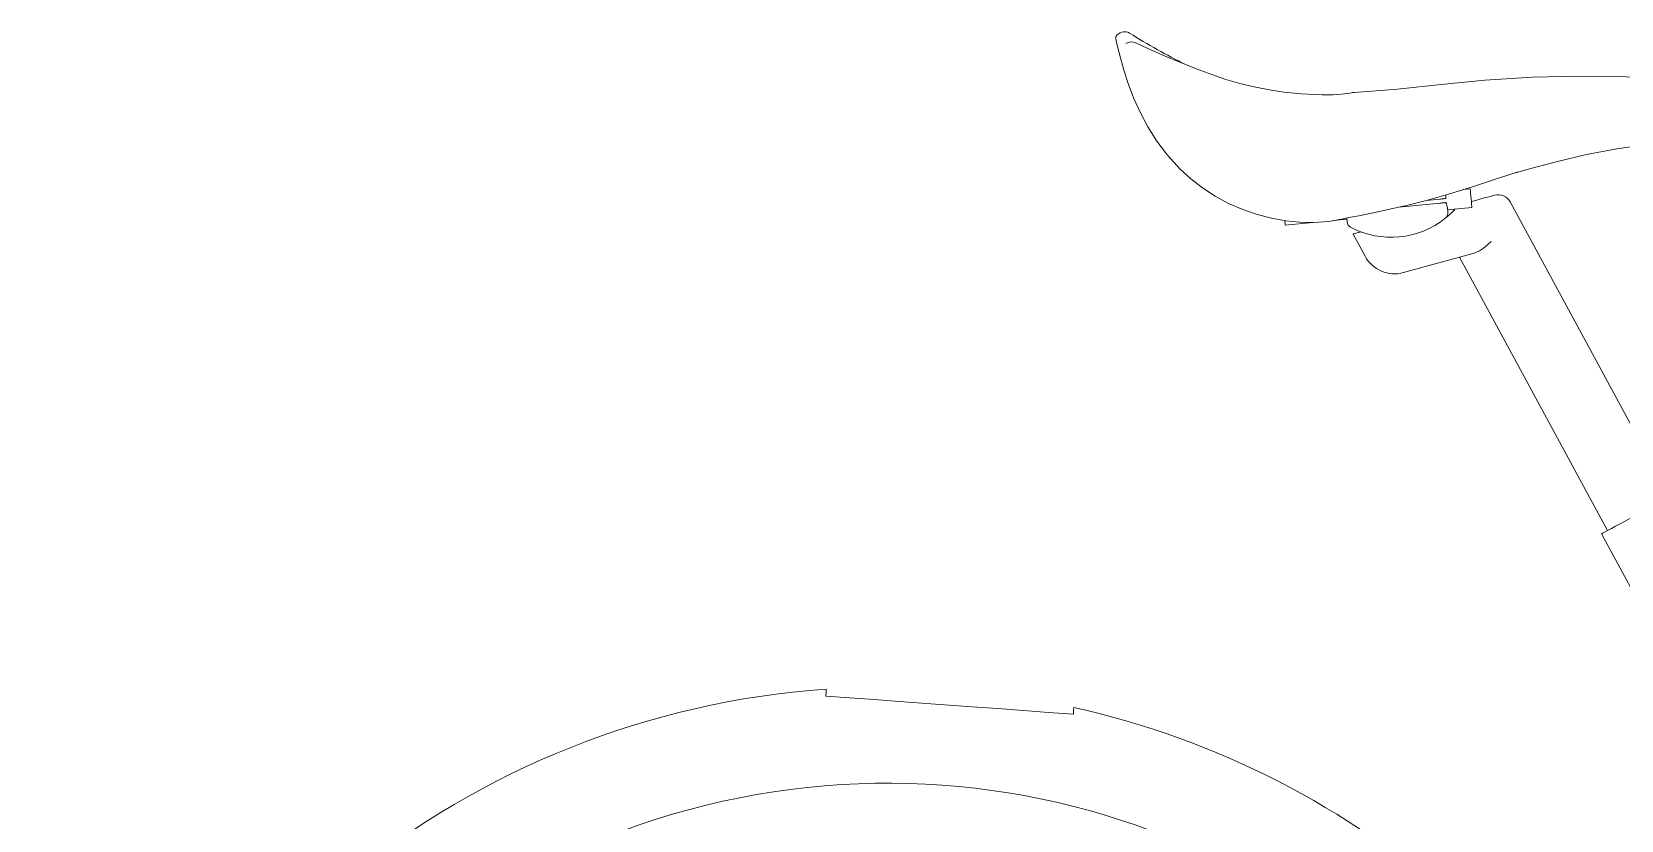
# Model space of a CAD drawing. Header units: inches. Extents: x -26 to 158, y -1 to 132.
# Drawn here: x -24.58 to -1.02, y 111.02 to 122.71 of the extents above; entities that cross this region are included whole.
import ezdxf

# ---------------------------------------------------------------- set-up
doc = ezdxf.new("R2010")
doc.units = ezdxf.units.IN
doc.layers.add('ZANO_R', color=7, linetype='Continuous', lineweight=0)

msp = doc.modelspace()

# ---------------------------------------------------------------- linework, layer by layer
at = {"layer": 'ZANO_R'}
for p, q in [((-4.99608, 121.81264), (-4.97512, 121.81602)), ((-4.98458, 121.8153), (-4.99165, 121.81436)), ((-4.31465, 120.11423), (-3.70318, 120.17215)), ((-3.70884, 120.23189), (-3.90466, 120.21334)), ((-3.25826, 120.38255), (-3.36226, 120.3727)), ((-3.24057, 120.19579), (-3.21783, 120.20206)), ((-0.29839, 115.81415), (-2.66721, 120.19306)), ((-5.28177, 119.91463), (-5.0868, 119.9331)), ((-5.08304, 119.89337), (-5.08852, 119.95121)), ((-3.59645, 120.10586), (-3.58972, 120.03484)), ((-3.59349, 120.07457), (-3.23232, 120.10878)), ((-5.99996, 119.84659), (-5.5896, 119.88547)), ((-4.81678, 119.38529), (-4.99379, 119.71249)), ((-4.89485, 119.73977), (-4.87523, 119.74517)), ((-3.20105, 119.42871), (-4.24413, 119.14117)), ((-3.41553, 119.36959), (-1.22192, 115.31456)), ((-1.30987, 115.26698), (3.50498, 106.36645))]:
    msp.add_line(p, q, dxfattribs=at)
at = {"layer": 'ZANO_R', "flags": 128}
for points in [[(-5.12105, 119.94486), (-5.14318, 119.93963), (-5.35478, 119.90146), (-5.58344, 119.88532), (-5.78366, 119.89004), (-5.99182, 119.91144), (-6.20447, 119.94972), (-6.4177, 120.00494), (-6.63052, 120.07793), (-6.83833, 120.16797), (-7.03733, 120.27437), (-7.22648, 120.39722), (-7.40097, 120.53338), (-7.55837, 120.67858), (-7.7435, 120.88246), (-7.90171, 121.09208), (-8.03691, 121.30533), (-8.15189, 121.52081), (-8.2482, 121.73596), (-8.32715, 121.94668), (-8.39135, 122.14695), (-8.44281, 122.32849), (-8.4808, 122.47683), (-8.49909, 122.55799), (-8.50878, 122.61001), (-8.51207, 122.63555), (-8.51198, 122.64201)], [(-4.99619, 121.81332), (-4.99674, 121.81321), (-5.00371, 121.81189), (-5.01784, 121.80926), (-5.04408, 121.80453), (-5.07684, 121.79934), (-5.12028, 121.79353), (-5.17253, 121.78798), (-5.23043, 121.78368), (-5.29087, 121.78105), (-5.36545, 121.77972), (-5.45368, 121.78029), (-5.56664, 121.78361), (-5.76265, 121.79476), (-6.01805, 121.81992), (-6.23481, 121.85151), (-6.46149, 121.89559), (-6.67453, 121.94839), (-6.87893, 122.00897), (-7.08831, 122.07928), (-7.3066, 122.16019), (-7.53603, 122.25184), (-7.77918, 122.3541), (-8.03582, 122.46688), (-8.21654, 122.55202)], [(-4.97506, 121.81603), (-4.3349, 121.86327), (-3.68858, 121.93121), (-3.04088, 121.99537), (-2.33328, 122.04072), (-1.63353, 122.05763), (-0.94571, 122.04671), (-0.27386, 122.00853), (0.05765, 121.97754), (0.3937, 121.93338), (0.74142, 121.8711), (1.10783, 121.78575), (1.29555, 121.73148), (1.47536, 121.66505), (1.63718, 121.58257), (1.77091, 121.48015), (1.85008, 121.38256), (1.90059, 121.26826), (1.92366, 121.13843), (1.92793, 120.99799)], [(1.42965, 120.605), (1.36687, 120.59016), (1.28097, 120.59302), (1.18976, 120.61423), (1.0962, 120.64857), (1.00133, 120.69151), (0.80772, 120.79024), (0.61184, 120.89187), (0.41838, 120.97961), (0.22454, 121.04003), (0.02007, 121.07019), (-0.1932, 121.07697), (-0.48372, 121.06003), (-0.78139, 121.02452), (-1.08176, 120.97814), (-1.53357, 120.89174), (-1.98571, 120.78711), (-2.43504, 120.66603), (-2.5819, 120.6226)], [(-2.54434, 120.63484), (-2.86569, 120.53171), (-3.22381, 120.41572), (-3.57999, 120.30505), (-3.92753, 120.20687), (-4.18425, 120.14407), (-4.43022, 120.08778), (-4.67019, 120.03468), (-4.91104, 119.98469), (-5.02715, 119.96379)], [(-3.6208, 120.24023), (-3.6279, 120.23955), (-3.63647, 120.23874), (-3.64638, 120.2378), (-3.65744, 120.23676), (-3.66944, 120.23562), (-3.68216, 120.23441), (-3.69538, 120.23316), (-3.70884, 120.23189)], [(-3.70318, 120.17215), (-3.68972, 120.17343), (-3.67651, 120.17468), (-3.66378, 120.17589), (-3.65178, 120.17702), (-3.64072, 120.17807), (-3.63082, 120.17901), (-3.62224, 120.17982), (-3.61514, 120.18049)], [(-3.61718, 120.29455), (-3.61748, 120.28526), (-3.62058, 120.24677), (-3.6208, 120.24023)], [(-3.61514, 120.18049), (-3.60295, 120.13521), (-3.59645, 120.10586)], [(-3.25826, 120.38255), (-3.25756, 120.37514), (-3.25552, 120.35369), (-3.25238, 120.32054), (-3.24847, 120.27927), (-3.24422, 120.23436), (-3.24008, 120.19068), (-3.23651, 120.15295), (-3.23389, 120.12528), (-3.2325, 120.11065), (-3.23232, 120.10878)], [(-3.21783, 120.20206), (-3.15874, 120.21835), (-3.10167, 120.23408), (-3.04855, 120.24873), (-3.0012, 120.26178), (-2.96122, 120.2728), (-2.92998, 120.28141), (-2.90855, 120.28732), (-2.89764, 120.29033), (-2.89627, 120.2907)], [(-5.12223, 119.94425), (-5.05874, 119.95735), (-5.02701, 119.96301)], [(-6.00623, 119.91282), (-6.00414, 119.89077), (-6.00152, 119.86309), (-6.00013, 119.84846), (-5.99996, 119.84659)], [(-4.99379, 119.71249), (-4.99189, 119.71301), (-4.98626, 119.71457), (-4.97711, 119.71709), (-4.96481, 119.72048), (-4.94982, 119.72461), (-4.93271, 119.72933), (-4.91415, 119.73444), (-4.89485, 119.73977)], [(-2.94493, 119.60305), (-2.94564, 119.60244), (-3.00364, 119.55311), (-3.06238, 119.50609), (-3.12165, 119.46524), (-3.20105, 119.42871)], [(-0.21043, 115.86173), (-0.21657, 115.85841), (-0.23485, 115.84852), (-0.26487, 115.83228), (-0.30595, 115.81006), (-0.35718, 115.78235), (-0.41741, 115.74977), (-0.48529, 115.71304), (-0.55932, 115.673), (-0.63783, 115.63053), (-0.71907, 115.58658), (-0.80123, 115.54213), (-0.88248, 115.49818), (-0.96099, 115.45571), (-1.03501, 115.41566), (-1.1029, 115.37894), (-1.16313, 115.34636), (-1.21435, 115.31865), (-1.25543, 115.29643), (-1.28545, 115.28019), (-1.30373, 115.2703), (-1.30987, 115.26698)], [(-12.81033, 112.85956), (-12.80637, 112.91336), (-12.80376, 112.9488), (-12.80272, 112.96286), (-12.80282, 112.9616)], [(-9.14061, 112.58931), (-9.50862, 112.61641), (-9.88152, 112.64387), (-10.26119, 112.67183), (-10.64174, 112.69986), (-11.18324, 112.73974), (-11.72433, 112.77958), (-12.08915, 112.80645), (-12.45225, 112.83319), (-12.81033, 112.85956)], [(-9.13328, 112.68888), (-9.13378, 112.68208), (-9.13585, 112.65393), (-9.13948, 112.60477), (-9.14061, 112.58931)]]:
    msp.add_lwpolyline(points, dxfattribs=at)
at = {"layer": 'ZANO_R'}
for centre, radius, start, end in [((-8.38336, 122.56484), 0.15, 59.08544, 149.012273), ((-8.28154, 122.41431), 0.15, 64.800354, 122.32041), ((-3.02097, 131.13822), 9.9623, 237.958569, 243.42713), ((-4.9706, 121.70077), 0.11535, 92.300517, 96.992655), ((-2.84312, 120.0979), 0.2, 28.509289, 105.41172), ((-4.42983, 120.95051), 1.285, 242.145962, 308.677478), ((-3.68928, 120.02541), 0.1, 308.677478, 5.41172), ((-4.19433, 120.71091), 0.94937, 307.618808, 318.777628), ((-4.98349, 119.90281), 0.1, 185.41172, 242.145962), ((-4.37701, 119.62319), 0.5, 208.41172, 285.41172), ((-11.89898, 100.31436), 12.6811, 94.087833, 13.665694), ((-11.89898, 100.31436), 12.6811, 19.4699, 77.401357), ((-11.89898, 100.31436), 11.25, 19.821861, 180)]:
    msp.add_arc(centre, radius, start, end, dxfattribs=at)

doc.saveas('drawing.dxf')
